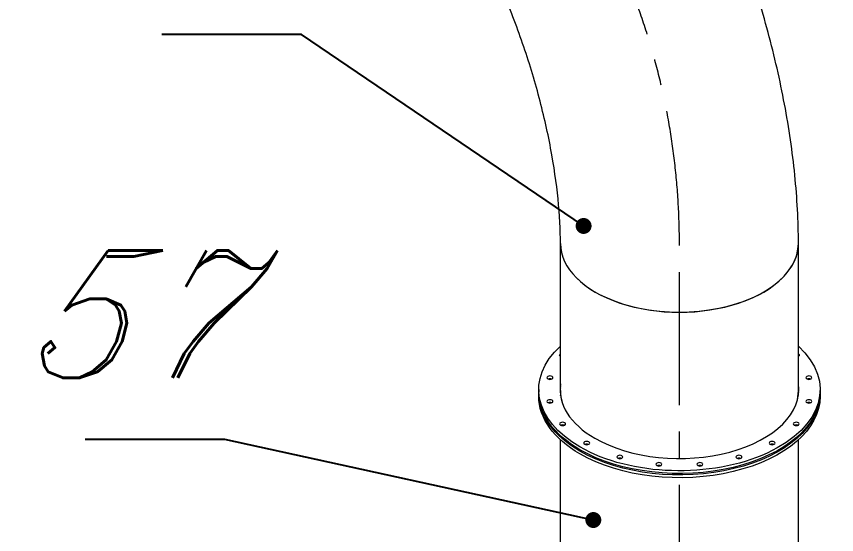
# Model space of a CAD drawing. Header units: inches. Extents: x -350577 to -266477, y -437959 to -377535.
# Drawn here: x -281470 to -279540, y -421258 to -420039 of the extents above; entities that cross this region are included whole.
import ezdxf

# ---------------------------------------------------------------- set-up
doc = ezdxf.new("R2010")
doc.units = ezdxf.units.IN
doc.header["$MEASUREMENT"] = 0
doc.linetypes.add('CENTER', pattern=[2, 1.25, -0.25, 0.25, -0.25])
doc.layers.add('CENTER       (itatec)', color=4, linetype='CENTER', lineweight=9)
doc.layers.add('ORGINAL (itatec)', color=3, linetype='Continuous', lineweight=9)
doc.styles.add('Geniso', font='geniso.shx', dxfattribs={"oblique": 15})
doc.dimstyles.new('scale 1b100', dxfattribs={"dimscale": 100, "dimtxt": 3, "dimasz": 2.5, "dimexe": 1, "dimexo": 1, "dimgap": 1, "dimtad": 1, "dimdec": 0, "dimzin": 0, "dimdsep": 46, "dimtxsty": 'Geniso', "dimcen": 0, "dimclrd": 1, "dimclre": 1, "dimclrt": 7, "dimadec": 0, "dimazin": 0, "dimtfac": 1, "dimtdec": 0, "dimtmove": 0, "dimatfit": 3, "dimfxl": 0.75, "dimtolj": 1, "dimtzin": 0, "dimarcsym": 0})

msp = doc.modelspace()

# ---------------------------------------------------------------- linework, layer by layer
at = {"layer": 'CENTER       (itatec)', "ltscale": 250}
msp.add_lwpolyline([(-279909.9, -421453.2), (-279909.9, -420573.1, 0.112637), (-280071.7, -419864), (-283725.7, -411558, -0.187723), (-283756.3, -410851.7), (-281168.2, -403884.9, 0.212912), (-281232.3, -402881.5), (-283112.9, -399781.8), (-283788, -399108.3, 0.060161), (-284342.4, -398674.5)], format="xyb", dxfattribs=at)
at = {"layer": 'ORGINAL (itatec)', "extrusion": (-5.55112e-17, 0.816497, 0.57735)}
for p, q in [((-280189.9, -420920.1), (-280189.9, -420573.4)), ((-279629.9, -420920.1), (-279629.9, -420573.1)), ((-280240.9, -420916.8), (-280240.9, -420923.3)), ((-279578.9, -420916.8), (-279578.9, -420923.3)), ((-280240.9, -420926.6), (-280240.9, -420933.1)), ((-280189.9, -420930.5), (-280189.9, -420929.9)), ((-279629.9, -420930.5), (-279629.9, -420929.9)), ((-279578.9, -420926.6), (-279578.9, -420933.1)), ((-280189.9, -421285.5), (-280189.9, -421035.1)), ((-279629.9, -421456.5), (-279629.9, -421035.1))]:
    msp.add_line(p, q, dxfattribs=at)
at = {"layer": 'ORGINAL (itatec)'}
for centre, major_axis, start_param, end_param in [((-279909.9, -420573.4), (-280, 0), 0, 3.141593), ((-279909.9, -420573.1), (280, 0), -2.639915, 0.000624), ((-280214.6, -420895.5), (-7, 0), -2.200636, -0.940957), ((-279909.9, -420916.8), (-281, 0), -0.08439, 0.785398), ((-279909.9, -420916.8), (281, 0), -2.356194, 0.08439), ((-279605.2, -420895.5), (-7, 0), -2.200636, -0.940957), ((-279909.9, -420923.3), (-281, 0), -0.08439, -0.020133), ((-279909.9, -420926.6), (-281, 0), -0.08439, -0.030201), ((-279909.9, -420933.1), (-281, 0), -0.08439, -0.050349), ((-279909.9, -420920.1), (-280, 0), 0, 0.167777), ((-279909.9, -420929.9), (-280, 0), -0.030309, 0.003867), ((-279909.9, -420920.1), (280, 0), -0.167777, 0), ((-279909.9, -420929.9), (280, 0), -0.003867, 0.030309), ((-279909.9, -420923.3), (281, 0), 0.020133, 0.08439), ((-279909.9, -420926.6), (281, 0), 0.030201, 0.08439), ((-279909.9, -420933.1), (281, 0), 0.050349, 0.08439), ((-280214.6, -420951.2), (-7, 0), -2.200636, -0.940957), ((-279605.2, -420951.2), (-7, 0), -2.200636, -0.940957), ((-280184.8, -421004.2), (-7, 0), -2.200636, -0.940957), ((-279635, -421004.2), (-7, 0), -2.200636, -0.940957), ((-280128.1, -421049.3), (-7, 0), -2.200636, -0.940957), ((-279691.8, -421049.3), (-7, 0), -2.200636, -0.940957), ((-280050, -421082), (-7, 0), -2.200636, -0.940957), ((-279769.9, -421082), (-7, 0), -2.200636, -0.940957), ((-279958.2, -421099.3), (-7, 0), -2.200636, -0.940957), ((-279861.7, -421099.3), (-7, 0), -2.200636, -0.940957)]:
    msp.add_ellipse(centre, major_axis=major_axis, ratio=0.57735, start_param=start_param, end_param=end_param, dxfattribs=at)
at = {"layer": 'ORGINAL (itatec)', "extrusion": (3.07237e-17, 5.55112e-17, -1)}
msp.add_ellipse((-279909.9, -420916.8), major_axis=(-331, 0), ratio=0.57735, start_param=-0.785398, end_param=0.562506, dxfattribs=at)
at = {"layer": 'ORGINAL (itatec)', "extrusion": (5.55112e-17, -2.77556e-16, -1)}
msp.add_ellipse((-279909.9, -420916.8), major_axis=(331, 0), ratio=0.57735, start_param=-0.562506, end_param=2.356194, dxfattribs=at)
at = {"layer": 'ORGINAL (itatec)', "extrusion": (5.49418e-17, 1.66533e-16, -1)}
msp.add_ellipse((-280184.8, -420835.9), major_axis=(-7, 0), ratio=0.57735, start_param=-0.749441, end_param=0.749441, dxfattribs=at)
at = {"layer": 'ORGINAL (itatec)', "extrusion": (9.15697e-17, -1.11022e-16, -1)}
msp.add_ellipse((-279635, -420835.9), major_axis=(7, 0), ratio=0.57735, start_param=-0.749441, end_param=0.749441, dxfattribs=at)
at = {"layer": 'ORGINAL (itatec)', "extrusion": (6.16298e-33, -5.55112e-17, -1)}
for centre in [(-280214.6, -420888.9), (-280184.8, -420997.7)]:
    msp.add_ellipse(centre, major_axis=(-7, 0), ratio=0.57735, start_param=-3.926991, end_param=2.356194, dxfattribs=at)
at = {"layer": 'ORGINAL (itatec)', "extrusion": (-1.84889e-32, 1.66533e-16, -1)}
for centre in [(-279605.2, -420888.9), (-280214.6, -420944.7), (-279605.2, -420944.7), (-279635, -420997.7), (-280128.1, -421042.7), (-279691.8, -421042.7), (-280050, -421075.5), (-279769.9, -421075.5), (-279958.2, -421092.7), (-279861.7, -421092.7)]:
    msp.add_ellipse(centre, major_axis=(-7, 0), ratio=0.57735, start_param=-3.926991, end_param=2.356194, dxfattribs=at)
at = {"layer": 'ORGINAL (itatec)', "extrusion": (-1.41809e-17, -5.55112e-17, -1)}
msp.add_ellipse((-279909.9, -420926.6), major_axis=(-331, 0), ratio=0.57735, start_param=-0.785398, end_param=0.008545, dxfattribs=at)
at = {"layer": 'ORGINAL (itatec)', "extrusion": (-2.47874e-17, 5.55112e-17, -1)}
msp.add_ellipse((-279909.9, -420923.3), major_axis=(-331, 0), ratio=0.57735, start_param=-0.785398, end_param=0, dxfattribs=at)
at = {"layer": 'ORGINAL (itatec)', "extrusion": (-8.60339e-17, 5.55112e-17, -1)}
msp.add_ellipse((-279909.9, -420923.3), major_axis=(331, 0), ratio=0.57735, start_param=0, end_param=2.356194, dxfattribs=at)
at = {"layer": 'ORGINAL (itatec)', "extrusion": (-1.65047e-17, 3.33067e-16, -1)}
msp.add_ellipse((-279909.9, -420926.6), major_axis=(331, 0), ratio=0.57735, start_param=-0.008545, end_param=2.356194, dxfattribs=at)
at = {"layer": 'ORGINAL (itatec)', "extrusion": (9.09051e-17, 1.66533e-16, -1)}
msp.add_ellipse((-279909.9, -420933.1), major_axis=(-331, 0), ratio=0.57735, start_param=-0.785398, end_param=0, dxfattribs=at)
at = {"layer": 'ORGINAL (itatec)', "extrusion": (-8.79312e-18, 1.05898e-29, -1)}
msp.add_ellipse((-279909.9, -420933.1), major_axis=(331, 0), ratio=0.57735, start_param=0, end_param=2.356194, dxfattribs=at)
at = {"layer": 'ORGINAL (itatec)'}
for points, knots in [([(-279629.9, -420573), (-279629.9, -420520.6), (-279632.8, -420467), (-279643.9, -420357.6), (-279652, -420301.9), (-279673.2, -420189.6), (-279686.1, -420133.1), (-279716.5, -420020.5), (-279733.8, -419964.5), (-279772.5, -419854.3), (-279793.9, -419800.2), (-279817, -419747.7)], [4.7127644, 4.7127644, 4.7127644, 4.7127644, 4.9018889, 4.9018889, 5.0913888, 5.0913888, 5.2808887, 5.2808887, 5.4703887, 5.4703887, 5.6598886, 5.6598886, 5.6598886, 5.6598886]), ([(-280189.9, -420573.4), (-280189.9, -420541.7), (-280191.7, -420506.3), (-280199.3, -420430.8), (-280205.2, -420390.7), (-280220.7, -420307.9), (-280230.5, -420265.3), (-280253.5, -420179.8), (-280266.8, -420137), (-280296.3, -420053.1), (-280312.4, -420012.2), (-280329.6, -419973.2)], [4.712389, 4.712389, 4.712389, 4.712389, 4.9018889, 4.9018889, 5.0913888, 5.0913888, 5.2808887, 5.2808887, 5.4703887, 5.4703887, 5.6598886, 5.6598886, 5.6598886, 5.6598886])]:
    msp.add_open_spline(points, degree=3, knots=knots, dxfattribs=at)

# ---------------------------------------------------------------- texts
at = {"layer": 'ORGINAL (itatec)', "color": 7, "insert": (-281180.3, -420739.5), "char_height": 300, "attachment_point": 5, "style": 'Geniso'}
msp.add_mtext('{\\Fitalic|c0;57}', dxfattribs=at)

# ---------------------------------------------------------------- leaders
at = {"layer": 'ORGINAL (itatec)'}
for points in [[(-280135.4, -420532.1), (-280799.3, -420081.6), (-281128, -420081.6)], [(-280112.5, -421223.7), (-280979.9, -421034.1), (-281308.5, -421034.1)]]:
    msp.add_leader(points, dimstyle='scale 1b100', override={"dimasz": 1.5, "dimldrblk": 'DotSmall'}, dxfattribs=at)

doc.saveas('drawing.dxf')
